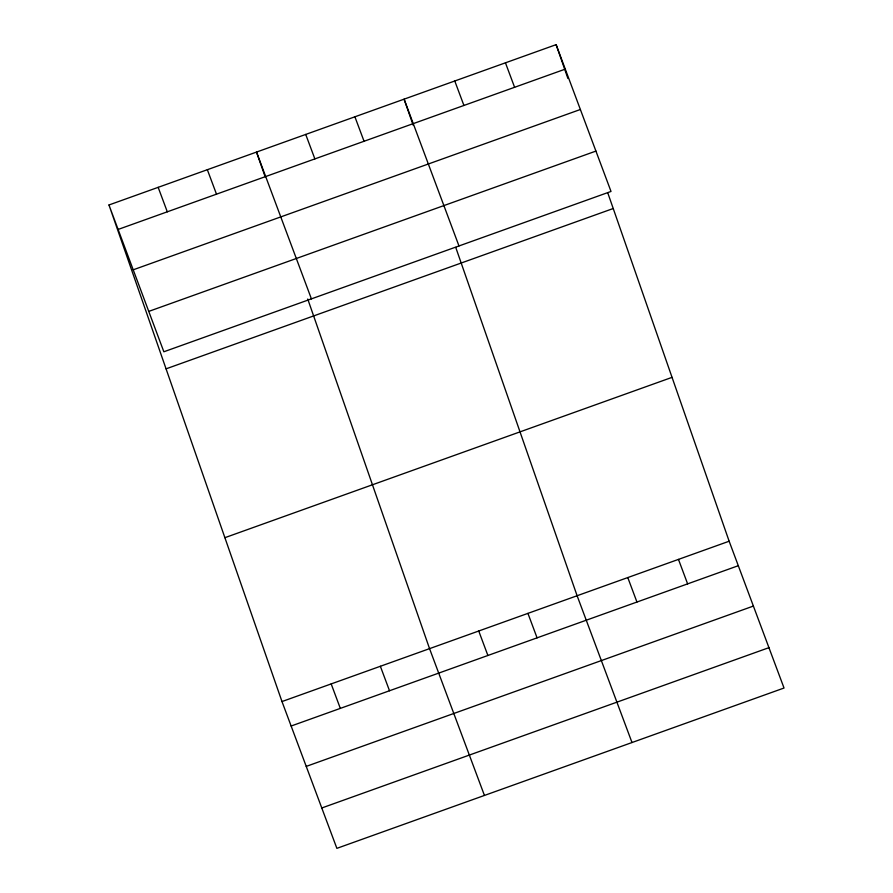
<?xml version="1.0" encoding="UTF-8"?>
<svg xmlns="http://www.w3.org/2000/svg" width="893" height="893" viewBox="0 0 893 893"><rect width="100%" height="100%" fill="white"/><g stroke="black" fill="none" stroke-linecap="round" stroke-linejoin="round"><path stroke-width="1.34" d="M108.968 204.977L556.127 44.65L611.013 191.448L163.854 351.775L108.968 204.977L281.987 701.552L336.873 848.35L784.032 688.023L729.146 541.225L607.787 192.91M118.122 229.445L565.28 69.118M133.213 269.809L580.372 109.493M148.763 311.4L595.921 151.084M166.065 368.842L613.223 208.516M224.891 537.686L672.049 377.359M281.987 701.552L729.146 541.225M291.14 726.02L738.299 565.704M306.232 766.395L753.391 606.068M321.781 807.986L768.94 647.659M505.449 62.823L514.602 87.291M678.468 559.398L687.621 583.866M454.771 80.995L463.925 105.463M627.79 577.57L636.943 602.038M458.98 245.955L404.094 99.156L413.158 125.176M631.998 742.529L577.112 595.743L455.754 247.428M354.901 116.793L364.054 141.273M527.93 613.379L537.073 637.848M305.719 134.43L314.872 158.898M478.737 631.005L487.891 655.484M311.411 298.865L256.525 152.067L265.143 176.781M484.441 795.44L429.555 648.642L307.739 299.032M207.343 169.703L216.497 194.172M380.362 666.278L389.515 690.758M158.161 187.34L167.304 211.808M331.18 683.915L340.322 708.383M556.127 44.65L567.903 78.461"/></g></svg>
